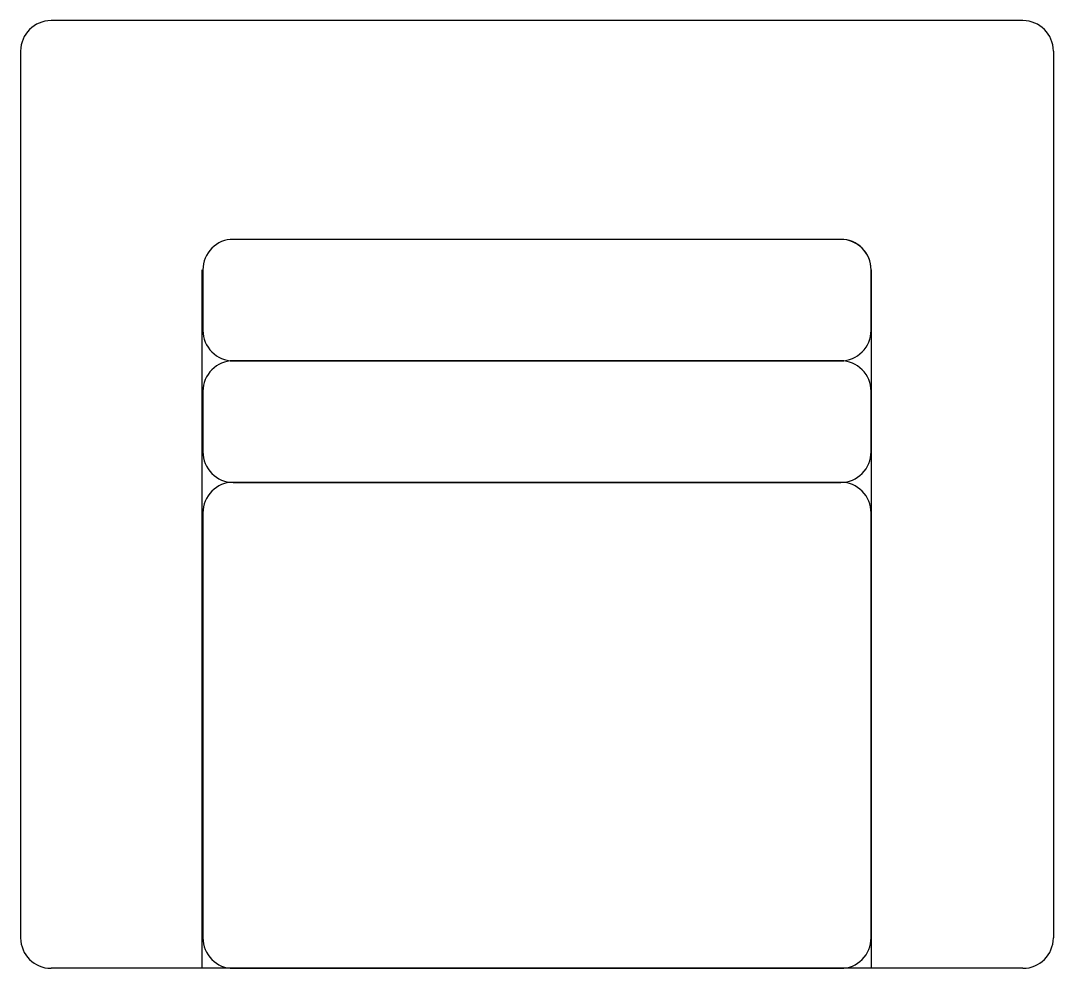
# Model space of a CAD drawing. Extents: x 4389 to 5239, y 7878 to 8658.
import ezdxf

# ---------------------------------------------------------------- set-up
doc = ezdxf.new("R2010")
doc.units = 0
doc.header["$MEASUREMENT"] = 0
doc.layers.get('0').update_dxf_attribs({"linetype": 'CONTINUOUS'})

msp = doc.modelspace()

# ---------------------------------------------------------------- linework, layer by layer
at = {"color": 4}
for p, q in [((5214.14, 8657.99), (4414.14, 8657.99)), ((4389.14, 8632.99), (4389.14, 7902.99)), ((5239.14, 8632.99), (5239.14, 7902.99)), ((4538.31, 8452.99), (4538.31, 7877.99)), ((5089.14, 8452.99), (5089.14, 7877.99)), ((5214.14, 7877.99), (4414.14, 7877.99))]:
    msp.add_line(p, q, dxfattribs=at)
at = {"color": 2}
msp.add_line((5064.14, 8477.99), (4564.14, 8477.99), dxfattribs=at)
for points in [[(5064.14, 8477.99), (4564.14, 8477.99, 0.414214), (4539.14, 8452.99), (4539.14, 8402.99, 0.414214), (4564.14, 8377.99), (5064.14, 8377.99, 0.414214), (5089.14, 8402.99), (5089.14, 8452.99, 0.414214)], [(5064.14, 8377.99), (4564.14, 8377.99, 0.414214), (4539.14, 8352.99), (4539.14, 8302.99, 0.414214), (4564.14, 8277.99), (5064.14, 8277.99, 0.414214), (5089.14, 8302.99), (5089.14, 8352.99, 0.414214)], [(5064.14, 8277.99), (4564.14, 8277.99, 0.414214), (4539.14, 8252.99), (4539.14, 7902.99, 0.414214), (4564.14, 7877.99), (5064.14, 7877.99, 0.414214), (5089.14, 7902.99), (5089.14, 8252.99, 0.414214)]]:
    msp.add_lwpolyline(points, format="xyb", close=True, dxfattribs=at)
at = {"color": 4}
for centre, start, end in [((4414.14, 8632.99), 90, 180), ((5214.14, 8632.99), 0, 90), ((4414.14, 7902.99), 180, 270), ((5214.14, 7902.99), 270, 0)]:
    msp.add_arc(centre, 25, start, end, dxfattribs=at)
at = {"color": 2}
msp.add_arc((5064.14, 8452.99), 25, 0, 90, dxfattribs=at)

# ---------------------------------------------------------------- texts
at = {"color": 2, "width": 0.8, "flags": 9}
for tag, s in [('YSIZE', '780'), ('XSIZE', '850')]:
    msp.add_attdef(tag, (4822.07, 7877.99), s, height=0.5, dxfattribs=at)

doc.saveas('drawing.dxf')
